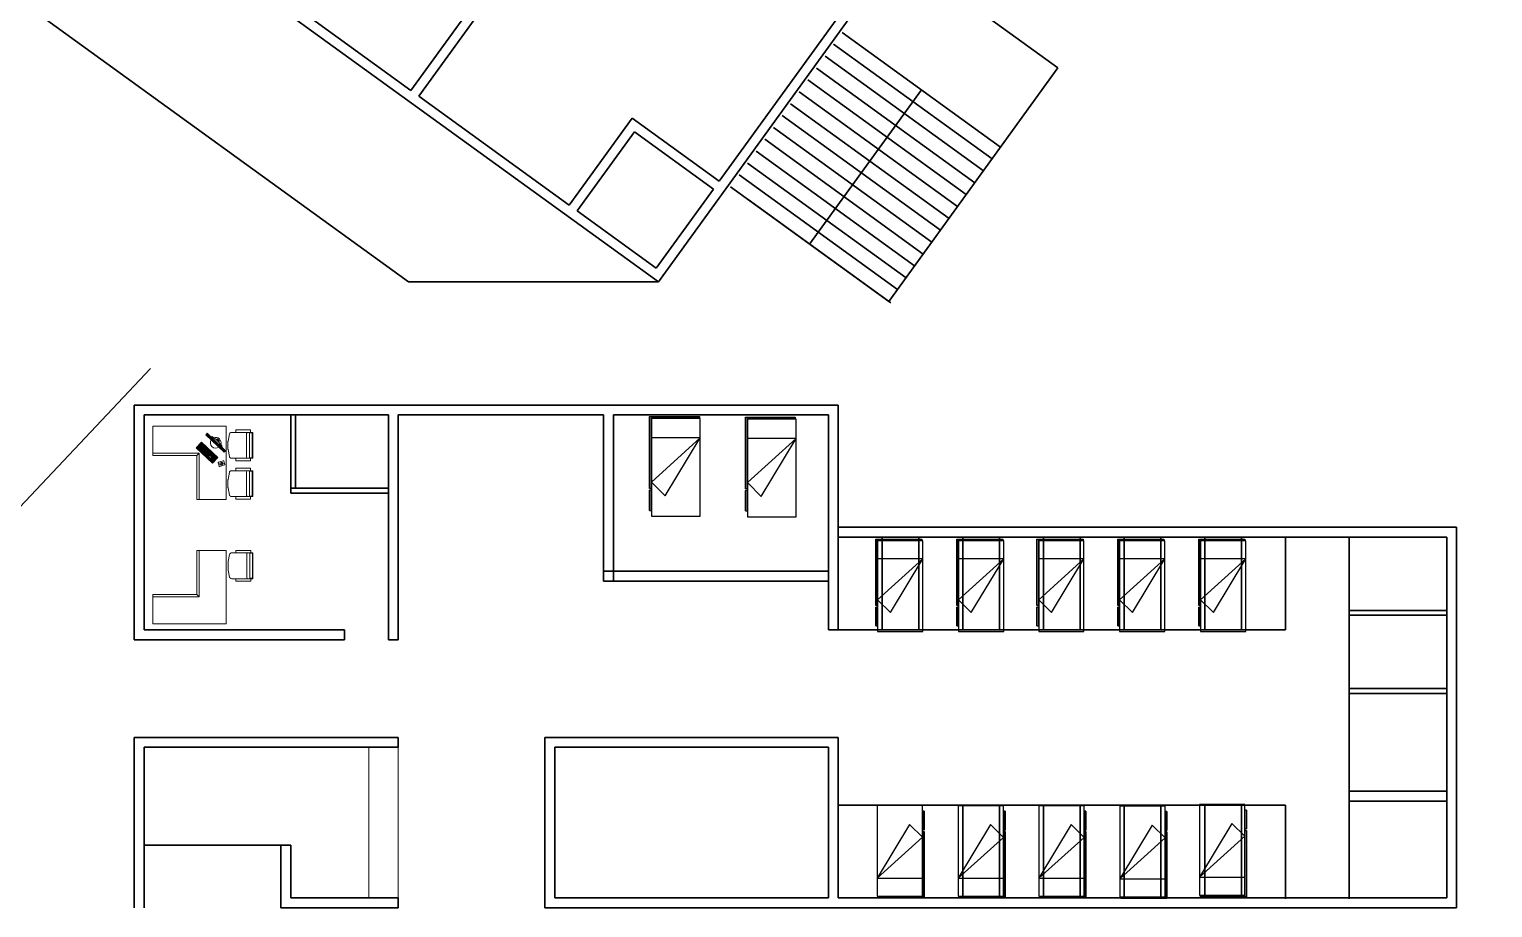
# Model space of a CAD drawing. Header units: metres. Extents: x 141303 to 146299, y 125960 to 127091.
# Drawn here: x 141930.92 to 141960.86, y 126570.49 to 126588.46 of the extents above; entities that cross this region are included whole.
import ezdxf

# ---------------------------------------------------------------- set-up
doc = ezdxf.new("R2010")
doc.units = ezdxf.units.M
doc.header["$MEASUREMENT"] = 0
for name, color, linetype, lineweight in [('C03_MOB-EQUIP HOSP MI-CG$0$006_URGENCIAS & TOCOCIRUGÍA$0$MOBILIARIO ADMINISTRATIVO', 7, 'Continuous', 0), ('C03_MOB-EQUIP HOSP MI-CG$0$MOBILIARIO ADMINISTRATIVO', 7, 'Continuous', 0), ('NVMI-CONTOUR', 43, 'Continuous', 13), ('NVMI_WALL', 7, 'Continuous', 30)]:
    doc.layers.add(name, color=color, linetype=linetype, lineweight=lineweight)
doc.layers.add('Computadoras -TI', color=3, linetype='Continuous')
doc.layers.add('FURNITURE', color=6, linetype='Continuous')
doc.layers.get('0').off()

# ---------------------------------------------------------------- blocks, each defined once
blk = doc.blocks.new('C03_MOB-EQUIP HOSP MI-CG$0$005_HOSP_MEDINTERNA&CIRGENERAL$0$005_HOSP_MEDINTERNA&CIRGENERAL$0$Nivel 02_APOYOS Y SERVICIOS$0$CAMA')
for p, q in [((494738.526, 2131918.663), (494739.526, 2131918.663)), ((494738.526, 2131916.663), (494738.526, 2131918.663)), ((494739.526, 2131918.663), (494739.526, 2131916.663)), ((494738.487, 2131918.543), (494738.512, 2131918.543)), ((494738.512, 2131918.127), (494738.487, 2131918.127)), ((494738.526, 2131917.963), (494738.809, 2131918.246)), ((494738.809, 2131918.246), (494739.526, 2131917.061)), ((494739.526, 2131917.061), (494738.526, 2131917.963)), ((494739.526, 2131917.061), (494738.526, 2131917.061)), ((494739.526, 2131916.663), (494738.526, 2131916.663))]:
    blk.add_line(p, q)
for points in [[(494738.487, 2131918.543), (494738.487, 2131918.127)], [(494738.512, 2131918.127), (494738.512, 2131918.543)]]:
    blk.add_lwpolyline(points)
blk.add_lwpolyline([(494738.487, 2131916.625), (494739.506, 2131916.625), (494739.506, 2131916.647), (494738.512, 2131916.647), (494738.512, 2131918.093), (494738.487, 2131918.093), (494738.487, 2131916.625), (494738.487, 2131916.625)], close=True)
blk = doc.blocks.new('C03_MOB-EQUIP HOSP MI-CG$0$006_URGENCIAS & TOCOCIRUGÍA$0$016_GOBIERNO$0$GOBIERNO_ V05 - 2205 29$0$02.-PLANTA BAJA GENERAL$0$XR-PLANTA BAJA$0$18360311')
at = {"lineweight": 0}
blk.add_lwpolyline([(-0.265, -0.045), (-0.315, -0.045), (-0.315, -0.347), (-0.265, -0.347), (-0.265, -0.432, 0.153193), (-0.256, -0.46, 0.153193), (-0.232, -0.479), (-0.088, -0.507, 0.044367), (-0.08, -0.509, 0.044367), (-0.071, -0.51), (0.071, -0.51, 0.044367), (0.08, -0.509, 0.044367), (0.088, -0.507), (0.232, -0.479), (0.232, -0.479, 0.109125), (0.25, -0.467, 0.197851), (0.265, -0.432), (0.265, -0.347), (0.315, -0.347), (0.315, -0.045), (0.265, -0.045), (0.265, 0), (-0.265, 0), (-0.265, -0.045)], format="xyb", dxfattribs=at)
for points in [[(0.265, 0), (-0.265, 0), (-0.265, -0.005), (0.265, -0.005)], [(-0.265, -0.064), (-0.265, -0.045), (-0.315, -0.045), (-0.315, -0.347), (-0.265, -0.347)], [(0.265, -0.005), (-0.265, -0.005), (-0.265, -0.01), (-0.255, -0.01), (0.255, -0.01), (0.265, -0.01)], [(-0.255, -0.01), (-0.265, -0.01), (-0.265, -0.064), (-0.255, -0.064)], [(0.255, -0.01), (-0.255, -0.01), (-0.255, -0.064), (0.255, -0.064)], [(0.265, -0.01), (0.255, -0.01), (0.255, -0.064), (0.265, -0.064), (0.265, -0.064), (0.265, -0.045)], [(0.315, -0.045), (0.265, -0.045), (0.265, -0.347), (0.315, -0.347)]]:
    blk.add_lwpolyline(points, close=True, dxfattribs=at)
for points in [[(0.265, -0.045), (0.265, -0.01), (-0.265, -0.01), (-0.265, -0.064), (-0.265, -0.347), (-0.265, -0.347), (-0.265, -0.432, 0.313749), (-0.232, -0.479), (-0.088, -0.507, 0.08891), (-0.071, -0.51), (0.071, -0.51, 0.08891), (0.088, -0.507), (0.232, -0.479, 0.313749), (0.265, -0.432), (0.265, -0.347), (0.265, -0.347)], [(0.265, -0.101), (0.265, -0.064), (-0.265, -0.064), (-0.265, -0.101, 0.414214), (-0.24, -0.126), (0.24, -0.126, 0.414213)]]:
    blk.add_lwpolyline(points, format="xyb", close=True, dxfattribs=at)
blk = doc.blocks.new('C03_MOB-EQUIP HOSP MI-CG$0$DESK 1.50 X 1.50')
for points in [[(252.496, -575.355), (253.996, -575.355)], [(252.496, -575.355), (252.496, -575.955)], [(253.996, -575.355), (253.996, -576.855)], [(252.496, -575.905), (253.446, -575.905)], [(252.496, -575.955), (253.396, -575.955)], [(253.396, -575.955), (253.446, -575.905)], [(253.396, -575.955), (253.396, -576.855)], [(253.446, -575.905), (253.446, -576.855)], [(253.396, -576.855), (253.996, -576.855)]]:
    blk.add_lwpolyline(points)
blk = doc.blocks.new('C07_MOB-C.EXT Y FARMACIA$0$01.TLAT_TRIAGE - 06$0$02.COV_LNDV_MONTAJE - 00$0$Mob  -  PC 02')
at = {"lineweight": 0}
for p, q in [((-0.394, 0.402), (-0.443, 0.316)), ((-0.44, 0.303), (-0.379, 0.268)), ((-0.404, 0.333), (-0.402, 0.339)), ((-0.404, 0.327), (-0.404, 0.333)), ((-0.404, 0.322), (-0.404, 0.327)), ((-0.403, 0.318), (-0.404, 0.322)), ((-0.401, 0.314), (-0.403, 0.318)), ((-0.402, 0.339), (-0.4, 0.345)), ((-0.398, 0.311), (-0.401, 0.314)), ((-0.4, 0.345), (-0.397, 0.35)), ((-0.395, 0.309), (-0.398, 0.311)), ((-0.397, 0.35), (-0.394, 0.356)), ((-0.395, 0.313), (-0.396, 0.31)), ((-0.389, 0.325), (-0.395, 0.314)), ((-0.395, 0.314), (-0.394, 0.313)), ((-0.395, 0.313), (-0.395, 0.313)), ((-0.391, 0.308), (-0.395, 0.309)), ((-0.394, 0.356), (-0.39, 0.36)), ((-0.394, 0.313), (-0.387, 0.324)), ((-0.386, 0.308), (-0.391, 0.308)), ((-0.39, 0.36), (-0.385, 0.364)), ((-0.387, 0.324), (-0.389, 0.325)), ((-0.388, 0.324), (-0.383, 0.333)), ((-0.382, 0.31), (-0.386, 0.308)), ((-0.385, 0.364), (-0.381, 0.367)), ((-0.377, 0.312), (-0.382, 0.31)), ((-0.32, 0.372), (-0.381, 0.406)), ((-0.381, 0.367), (-0.376, 0.369)), ((-0.373, 0.315), (-0.377, 0.312)), ((-0.376, 0.369), (-0.371, 0.369)), ((-0.368, 0.319), (-0.373, 0.315)), ((-0.371, 0.369), (-0.367, 0.369)), ((-0.364, 0.324), (-0.368, 0.319)), ((-0.367, 0.369), (-0.364, 0.368)), ((-0.365, 0.272), (-0.316, 0.358)), ((-0.364, 0.368), (-0.36, 0.365)), ((-0.361, 0.33), (-0.364, 0.324)), ((-0.359, 0.335), (-0.361, 0.33)), ((-0.36, 0.365), (-0.358, 0.362)), ((-0.357, 0.341), (-0.359, 0.335)), ((-0.358, 0.362), (-0.356, 0.357)), ((-0.356, 0.347), (-0.357, 0.341)), ((-0.356, 0.357), (-0.356, 0.353)), ((-0.356, 0.353), (-0.356, 0.347)), ((0.22, 0.459), (-0.24, 0.459)), ((-0.24, 0.459), (-0.24, 0.299)), ((-0.159, 0.444), (-0.237, 0.444)), ((-0.237, 0.444), (-0.237, 0.349)), ((-0.237, 0.349), (-0.159, 0.349)), ((-0.159, 0.334), (-0.237, 0.334)), ((-0.237, 0.334), (-0.237, 0.314)), ((-0.237, 0.314), (-0.159, 0.314)), ((-0.219, 0.44), (-0.234, 0.44)), ((-0.234, 0.44), (-0.234, 0.406)), ((-0.234, 0.406), (-0.234, 0.44)), ((-0.234, 0.406), (-0.219, 0.406)), ((-0.219, 0.403), (-0.234, 0.403)), ((-0.234, 0.403), (-0.234, 0.37)), ((-0.234, 0.37), (-0.234, 0.403)), ((-0.234, 0.37), (-0.219, 0.37)), ((-0.219, 0.367), (-0.234, 0.367)), ((-0.234, 0.367), (-0.234, 0.352)), ((-0.234, 0.352), (-0.234, 0.367)), ((-0.234, 0.352), (-0.219, 0.352)), ((-0.219, 0.406), (-0.219, 0.44)), ((-0.219, 0.37), (-0.219, 0.403)), ((-0.219, 0.352), (-0.219, 0.367)), ((-0.2, 0.44), (-0.215, 0.44)), ((-0.215, 0.44), (-0.215, 0.425)), ((-0.215, 0.425), (-0.215, 0.44)), ((-0.215, 0.425), (-0.2, 0.425)), ((-0.2, 0.421), (-0.215, 0.421)), ((-0.215, 0.421), (-0.215, 0.406)), ((-0.215, 0.406), (-0.215, 0.421)), ((-0.215, 0.406), (-0.2, 0.406)), ((-0.2, 0.403), (-0.215, 0.403)), ((-0.215, 0.403), (-0.215, 0.388)), ((-0.215, 0.388), (-0.215, 0.403)), ((-0.215, 0.388), (-0.2, 0.388)), ((-0.2, 0.385), (-0.215, 0.385)), ((-0.215, 0.385), (-0.215, 0.37)), ((-0.215, 0.37), (-0.215, 0.385)), ((-0.215, 0.37), (-0.2, 0.37)), ((-0.2, 0.367), (-0.215, 0.367)), ((-0.215, 0.367), (-0.215, 0.352)), ((-0.215, 0.352), (-0.215, 0.367)), ((-0.215, 0.352), (-0.2, 0.352)), ((-0.2, 0.425), (-0.2, 0.44)), ((-0.2, 0.406), (-0.2, 0.421)), ((-0.2, 0.388), (-0.2, 0.403)), ((-0.2, 0.37), (-0.2, 0.385)), ((-0.2, 0.352), (-0.2, 0.367)), ((-0.162, 0.44), (-0.196, 0.44)), ((-0.196, 0.44), (-0.196, 0.425)), ((-0.196, 0.425), (-0.196, 0.44)), ((-0.196, 0.425), (-0.162, 0.425)), ((-0.181, 0.421), (-0.196, 0.421)), ((-0.196, 0.421), (-0.196, 0.406)), ((-0.196, 0.406), (-0.196, 0.421)), ((-0.196, 0.406), (-0.181, 0.406)), ((-0.181, 0.403), (-0.196, 0.403)), ((-0.196, 0.403), (-0.196, 0.388)), ((-0.196, 0.388), (-0.196, 0.403)), ((-0.196, 0.388), (-0.181, 0.388)), ((-0.181, 0.385), (-0.196, 0.385)), ((-0.196, 0.385), (-0.196, 0.37)), ((-0.196, 0.37), (-0.196, 0.385)), ((-0.196, 0.37), (-0.181, 0.37)), ((-0.181, 0.367), (-0.196, 0.367)), ((-0.196, 0.367), (-0.196, 0.352)), ((-0.196, 0.352), (-0.196, 0.367)), ((-0.196, 0.352), (-0.181, 0.352)), ((-0.181, 0.406), (-0.181, 0.421)), ((-0.181, 0.388), (-0.181, 0.403)), ((-0.181, 0.37), (-0.181, 0.385)), ((-0.181, 0.352), (-0.181, 0.367)), ((-0.162, 0.421), (-0.177, 0.421)), ((-0.177, 0.421), (-0.177, 0.406)), ((-0.177, 0.406), (-0.177, 0.421)), ((-0.177, 0.406), (-0.162, 0.406)), ((-0.162, 0.403), (-0.177, 0.403)), ((-0.177, 0.403), (-0.177, 0.388)), ((-0.177, 0.388), (-0.177, 0.403)), ((-0.177, 0.388), (-0.162, 0.388)), ((-0.162, 0.385), (-0.177, 0.385)), ((-0.177, 0.385), (-0.177, 0.37)), ((-0.177, 0.37), (-0.177, 0.385)), ((-0.177, 0.37), (-0.162, 0.37)), ((-0.162, 0.367), (-0.177, 0.367)), ((-0.177, 0.367), (-0.177, 0.352)), ((-0.177, 0.352), (-0.177, 0.367)), ((-0.177, 0.352), (-0.162, 0.352)), ((-0.162, 0.425), (-0.162, 0.44)), ((-0.162, 0.406), (-0.162, 0.421)), ((-0.162, 0.388), (-0.162, 0.403)), ((-0.162, 0.37), (-0.162, 0.385)), ((-0.162, 0.352), (-0.162, 0.367)), ((-0.159, 0.349), (-0.159, 0.444)), ((-0.159, 0.314), (-0.159, 0.334)), ((-0.15, 0.349), (-0.15, 0.444)), ((-0.15, 0.444), (-0.09, 0.444)), ((-0.09, 0.349), (-0.15, 0.349)), ((-0.15, 0.314), (-0.15, 0.334)), ((-0.15, 0.334), (-0.09, 0.334)), ((-0.09, 0.314), (-0.15, 0.314)), ((-0.132, 0.442), (-0.147, 0.442)), ((-0.147, 0.442), (-0.147, 0.427)), ((-0.147, 0.427), (-0.147, 0.442)), ((-0.147, 0.427), (-0.132, 0.427)), ((-0.132, 0.385), (-0.147, 0.385)), ((-0.147, 0.385), (-0.147, 0.37)), ((-0.147, 0.37), (-0.147, 0.385)), ((-0.147, 0.37), (-0.132, 0.37)), ((-0.132, 0.367), (-0.147, 0.367)), ((-0.147, 0.367), (-0.147, 0.352)), ((-0.147, 0.352), (-0.147, 0.367)), ((-0.147, 0.352), (-0.132, 0.352)), ((-0.132, 0.332), (-0.147, 0.332)), ((-0.147, 0.332), (-0.147, 0.317)), ((-0.147, 0.317), (-0.147, 0.332)), ((-0.147, 0.317), (-0.132, 0.317)), ((-0.132, 0.427), (-0.132, 0.442)), ((-0.132, 0.37), (-0.132, 0.385)), ((-0.132, 0.352), (-0.132, 0.367)), ((-0.132, 0.317), (-0.132, 0.332)), ((-0.113, 0.442), (-0.128, 0.442)), ((-0.128, 0.442), (-0.128, 0.427)), ((-0.128, 0.427), (-0.128, 0.442)), ((-0.128, 0.427), (-0.113, 0.427)), ((-0.113, 0.424), (-0.128, 0.424)), ((-0.128, 0.424), (-0.128, 0.409)), ((-0.128, 0.409), (-0.128, 0.424)), ((-0.128, 0.409), (-0.113, 0.409)), ((-0.113, 0.385), (-0.128, 0.385)), ((-0.128, 0.385), (-0.128, 0.37)), ((-0.128, 0.37), (-0.128, 0.385)), ((-0.128, 0.37), (-0.113, 0.37)), ((-0.113, 0.367), (-0.128, 0.367)), ((-0.128, 0.367), (-0.128, 0.352)), ((-0.128, 0.352), (-0.128, 0.367)), ((-0.128, 0.352), (-0.113, 0.352)), ((-0.113, 0.332), (-0.128, 0.332)), ((-0.128, 0.332), (-0.128, 0.317)), ((-0.128, 0.317), (-0.128, 0.332)), ((-0.128, 0.317), (-0.113, 0.317)), ((-0.113, 0.427), (-0.113, 0.442)), ((-0.113, 0.409), (-0.113, 0.424)), ((-0.113, 0.37), (-0.113, 0.385)), ((-0.113, 0.352), (-0.113, 0.367)), ((-0.113, 0.317), (-0.113, 0.332)), ((-0.094, 0.442), (-0.109, 0.442)), ((-0.109, 0.442), (-0.109, 0.427)), ((-0.109, 0.427), (-0.109, 0.442)), ((-0.109, 0.427), (-0.094, 0.427)), ((-0.094, 0.385), (-0.109, 0.385)), ((-0.109, 0.385), (-0.109, 0.37)), ((-0.109, 0.37), (-0.109, 0.385)), ((-0.109, 0.37), (-0.094, 0.37)), ((-0.094, 0.367), (-0.109, 0.367)), ((-0.109, 0.367), (-0.109, 0.352)), ((-0.109, 0.352), (-0.109, 0.367)), ((-0.109, 0.352), (-0.094, 0.352)), ((-0.094, 0.332), (-0.109, 0.332)), ((-0.109, 0.332), (-0.109, 0.317)), ((-0.109, 0.317), (-0.109, 0.332)), ((-0.109, 0.317), (-0.094, 0.317)), ((-0.094, 0.427), (-0.094, 0.442)), ((-0.094, 0.37), (-0.094, 0.385)), ((-0.094, 0.352), (-0.094, 0.367)), ((-0.094, 0.317), (-0.094, 0.332)), ((-0.09, 0.444), (-0.09, 0.349)), ((-0.09, 0.334), (-0.09, 0.314)), ((-0.082, 0.349), (-0.082, 0.444)), ((0.205, 0.444), (-0.082, 0.444)), ((-0.082, 0.349), (0.205, 0.349)), ((-0.057, 0.442), (-0.08, 0.442)), ((-0.08, 0.442), (-0.08, 0.427)), ((-0.08, 0.427), (-0.08, 0.442)), ((-0.08, 0.427), (-0.057, 0.427)), ((-0.034, 0.423), (-0.08, 0.423)), ((-0.08, 0.423), (-0.08, 0.408)), ((-0.08, 0.408), (-0.08, 0.423)), ((-0.08, 0.408), (-0.034, 0.408)), ((-0.065, 0.404), (-0.08, 0.404)), ((-0.08, 0.404), (-0.08, 0.37)), ((-0.08, 0.37), (-0.08, 0.404)), ((-0.08, 0.37), (-0.057, 0.37)), ((-0.046, 0.366), (-0.08, 0.366)), ((-0.08, 0.366), (-0.08, 0.351)), ((-0.08, 0.351), (-0.08, 0.366)), ((-0.08, 0.351), (-0.046, 0.351)), ((-0.001, 0.334), (-0.078, 0.334)), ((-0.078, 0.334), (-0.078, 0.314)), ((-0.078, 0.314), (-0.078, 0.334)), ((-0.078, 0.314), (-0.001, 0.314)), ((-0.061, 0.332), (-0.076, 0.332)), ((-0.076, 0.332), (-0.076, 0.317)), ((-0.076, 0.317), (-0.076, 0.332)), ((-0.076, 0.317), (-0.061, 0.317)), ((-0.065, 0.385), (-0.065, 0.404)), ((-0.057, 0.385), (-0.065, 0.385)), ((-0.046, 0.404), (-0.061, 0.404)), ((-0.061, 0.404), (-0.061, 0.389)), ((-0.061, 0.389), (-0.061, 0.404)), ((-0.061, 0.389), (-0.046, 0.389)), ((-0.061, 0.317), (-0.061, 0.332)), ((-0.057, 0.427), (-0.057, 0.442)), ((-0.057, 0.37), (-0.057, 0.385)), ((-0.041, 0.332), (-0.056, 0.332)), ((-0.056, 0.332), (-0.056, 0.317)), ((-0.056, 0.317), (-0.056, 0.332)), ((-0.056, 0.317), (-0.041, 0.317)), ((-0.031, 0.442), (-0.053, 0.442)), ((-0.053, 0.442), (-0.053, 0.427)), ((-0.053, 0.427), (-0.053, 0.442)), ((-0.053, 0.427), (-0.031, 0.427)), ((-0.038, 0.385), (-0.053, 0.385)), ((-0.053, 0.385), (-0.053, 0.37)), ((-0.053, 0.37), (-0.053, 0.385)), ((-0.053, 0.37), (-0.038, 0.37)), ((-0.046, 0.389), (-0.046, 0.404)), ((-0.046, 0.351), (-0.046, 0.366)), ((-0.026, 0.404), (-0.041, 0.404)), ((-0.041, 0.404), (-0.041, 0.389)), ((-0.041, 0.389), (-0.041, 0.404)), ((-0.041, 0.389), (-0.026, 0.389)), ((-0.026, 0.366), (-0.041, 0.366)), ((-0.041, 0.366), (-0.041, 0.351)), ((-0.041, 0.351), (-0.041, 0.366)), ((-0.041, 0.351), (-0.026, 0.351)), ((-0.041, 0.317), (-0.041, 0.332)), ((-0.038, 0.37), (-0.038, 0.385)), ((-0.022, 0.332), (-0.037, 0.332)), ((-0.037, 0.332), (-0.037, 0.317)), ((-0.037, 0.317), (-0.037, 0.332)), ((-0.037, 0.317), (-0.022, 0.317)), ((-0.034, 0.408), (-0.034, 0.423)), ((-0.019, 0.385), (-0.034, 0.385)), ((-0.034, 0.385), (-0.034, 0.37)), ((-0.034, 0.37), (-0.034, 0.385)), ((-0.034, 0.37), (-0.019, 0.37)), ((-0.031, 0.427), (-0.031, 0.442)), ((-0.015, 0.423), (-0.03, 0.423)), ((-0.03, 0.423), (-0.03, 0.408)), ((-0.03, 0.408), (-0.03, 0.423)), ((-0.03, 0.408), (-0.015, 0.408)), ((-0.004, 0.442), (-0.026, 0.442)), ((-0.026, 0.442), (-0.026, 0.427)), ((-0.026, 0.427), (-0.026, 0.442)), ((-0.026, 0.427), (-0.004, 0.427)), ((-0.026, 0.389), (-0.026, 0.404)), ((-0.026, 0.351), (-0.026, 0.366)), ((-0.007, 0.404), (-0.022, 0.404)), ((-0.022, 0.404), (-0.022, 0.389)), ((-0.022, 0.389), (-0.022, 0.404)), ((-0.022, 0.389), (-0.007, 0.389)), ((-0.007, 0.366), (-0.022, 0.366)), ((-0.022, 0.366), (-0.022, 0.351)), ((-0.022, 0.351), (-0.022, 0.366)), ((-0.022, 0.351), (-0.007, 0.351)), ((-0.022, 0.317), (-0.022, 0.332)), ((-0.019, 0.37), (-0.019, 0.385)), ((-0.003, 0.332), (-0.018, 0.332)), ((-0.018, 0.332), (-0.018, 0.317)), ((-0.018, 0.317), (-0.018, 0.332)), ((-0.018, 0.317), (-0.003, 0.317)), ((-0.015, 0.408), (-0.015, 0.423)), ((0, 0.385), (-0.015, 0.385)), ((-0.015, 0.385), (-0.015, 0.37)), ((-0.015, 0.37), (-0.015, 0.385)), ((-0.015, 0.37), (0, 0.37)), ((0.004, 0.423), (-0.011, 0.423)), ((-0.011, 0.423), (-0.011, 0.408)), ((-0.011, 0.408), (-0.011, 0.423)), ((-0.011, 0.408), (0.004, 0.408)), ((-0.007, 0.389), (-0.007, 0.404)), ((-0.007, 0.351), (-0.007, 0.366)), ((-0.004, 0.427), (-0.004, 0.442)), ((0.012, 0.404), (-0.003, 0.404)), ((-0.003, 0.404), (-0.003, 0.389)), ((-0.003, 0.389), (-0.003, 0.404)), ((-0.003, 0.389), (0.012, 0.389)), ((0.012, 0.366), (-0.003, 0.366)), ((-0.003, 0.366), (-0.003, 0.351)), ((-0.003, 0.351), (-0.003, 0.366)), ((-0.003, 0.351), (0.012, 0.351)), ((-0.003, 0.317), (-0.003, 0.332)), ((-0.001, 0.314), (-0.001, 0.334)), ((0.023, 0.442), (0, 0.442)), ((0, 0.442), (0, 0.427)), ((0, 0.427), (0, 0.442)), ((0, 0.427), (0.023, 0.427)), ((0, 0.37), (0, 0.385)), ((0.004, 0.408), (0.004, 0.423)), ((0.019, 0.385), (0.004, 0.385)), ((0.004, 0.385), (0.004, 0.37)), ((0.004, 0.37), (0.004, 0.385)), ((0.004, 0.37), (0.019, 0.37)), ((0.083, 0.334), (0.006, 0.334)), ((0.006, 0.334), (0.006, 0.314)), ((0.006, 0.314), (0.006, 0.334)), ((0.006, 0.314), (0.083, 0.314)), ((0.024, 0.423), (0.009, 0.423)), ((0.009, 0.423), (0.009, 0.408)), ((0.009, 0.408), (0.009, 0.423)), ((0.009, 0.408), (0.024, 0.408)), ((0.024, 0.332), (0.009, 0.332)), ((0.009, 0.332), (0.009, 0.317)), ((0.009, 0.317), (0.009, 0.332)), ((0.009, 0.317), (0.024, 0.317)), ((0.012, 0.389), (0.012, 0.404)), ((0.012, 0.351), (0.012, 0.366)), ((0.031, 0.404), (0.016, 0.404)), ((0.016, 0.404), (0.016, 0.389)), ((0.016, 0.389), (0.016, 0.404)), ((0.016, 0.389), (0.031, 0.389)), ((0.031, 0.366), (0.016, 0.366)), ((0.016, 0.366), (0.016, 0.351)), ((0.016, 0.351), (0.016, 0.366)), ((0.016, 0.351), (0.031, 0.351)), ((0.019, 0.37), (0.019, 0.385)), ((0.023, 0.427), (0.023, 0.442)), ((0.024, 0.408), (0.024, 0.423)), ((0.039, 0.385), (0.024, 0.385)), ((0.024, 0.385), (0.024, 0.37)), ((0.024, 0.37), (0.024, 0.385)), ((0.024, 0.37), (0.039, 0.37)), ((0.024, 0.317), (0.024, 0.332)), ((0.123, 0.442), (0.027, 0.442)), ((0.027, 0.442), (0.027, 0.427)), ((0.027, 0.427), (0.027, 0.442)), ((0.027, 0.427), (0.123, 0.427)), ((0.043, 0.423), (0.028, 0.423)), ((0.028, 0.423), (0.028, 0.408)), ((0.028, 0.408), (0.028, 0.423)), ((0.028, 0.408), (0.043, 0.408)), ((0.043, 0.332), (0.028, 0.332)), ((0.028, 0.332), (0.028, 0.317)), ((0.028, 0.317), (0.028, 0.332)), ((0.028, 0.317), (0.043, 0.317)), ((0.031, 0.389), (0.031, 0.404)), ((0.031, 0.351), (0.031, 0.366)), ((0.05, 0.404), (0.035, 0.404)), ((0.035, 0.404), (0.035, 0.389)), ((0.035, 0.389), (0.035, 0.404)), ((0.035, 0.389), (0.05, 0.389)), ((0.05, 0.366), (0.035, 0.366)), ((0.035, 0.366), (0.035, 0.351)), ((0.035, 0.351), (0.035, 0.366)), ((0.035, 0.351), (0.05, 0.351)), ((0.039, 0.37), (0.039, 0.385)), ((0.043, 0.408), (0.043, 0.423)), ((0.058, 0.385), (0.043, 0.385)), ((0.043, 0.385), (0.043, 0.37)), ((0.043, 0.37), (0.043, 0.385)), ((0.043, 0.37), (0.058, 0.37)), ((0.043, 0.317), (0.043, 0.332)), ((0.062, 0.423), (0.047, 0.423)), ((0.047, 0.423), (0.047, 0.408)), ((0.047, 0.408), (0.047, 0.423)), ((0.047, 0.408), (0.062, 0.408)), ((0.062, 0.332), (0.047, 0.332)), ((0.047, 0.332), (0.047, 0.317)), ((0.047, 0.317), (0.047, 0.332)), ((0.047, 0.317), (0.062, 0.317)), ((0.05, 0.389), (0.05, 0.404)), ((0.05, 0.351), (0.05, 0.366)), ((0.069, 0.404), (0.054, 0.404)), ((0.054, 0.404), (0.054, 0.389)), ((0.054, 0.389), (0.054, 0.404)), ((0.054, 0.389), (0.069, 0.389)), ((0.069, 0.366), (0.054, 0.366)), ((0.054, 0.366), (0.054, 0.351)), ((0.054, 0.351), (0.054, 0.366)), ((0.054, 0.351), (0.069, 0.351)), ((0.058, 0.37), (0.058, 0.385)), ((0.062, 0.408), (0.062, 0.423)), ((0.077, 0.385), (0.062, 0.385)), ((0.062, 0.385), (0.062, 0.37)), ((0.062, 0.37), (0.062, 0.385)), ((0.062, 0.37), (0.077, 0.37)), ((0.062, 0.317), (0.062, 0.332)), ((0.081, 0.423), (0.066, 0.423)), ((0.066, 0.423), (0.066, 0.408)), ((0.066, 0.408), (0.066, 0.423)), ((0.066, 0.408), (0.081, 0.408)), ((0.081, 0.332), (0.066, 0.332)), ((0.066, 0.332), (0.066, 0.317)), ((0.066, 0.317), (0.066, 0.332)), ((0.066, 0.317), (0.081, 0.317)), ((0.069, 0.389), (0.069, 0.404)), ((0.069, 0.351), (0.069, 0.366)), ((0.088, 0.404), (0.073, 0.404)), ((0.073, 0.404), (0.073, 0.389)), ((0.073, 0.389), (0.073, 0.404)), ((0.073, 0.389), (0.088, 0.389)), ((0.088, 0.366), (0.073, 0.366)), ((0.073, 0.366), (0.073, 0.351)), ((0.073, 0.351), (0.073, 0.366)), ((0.073, 0.351), (0.088, 0.351)), ((0.077, 0.37), (0.077, 0.385)), ((0.081, 0.408), (0.081, 0.423)), ((0.096, 0.385), (0.081, 0.385)), ((0.081, 0.385), (0.081, 0.37)), ((0.081, 0.37), (0.081, 0.385)), ((0.081, 0.37), (0.096, 0.37)), ((0.081, 0.317), (0.081, 0.332)), ((0.083, 0.314), (0.083, 0.334)), ((0.1, 0.423), (0.085, 0.423)), ((0.085, 0.423), (0.085, 0.408)), ((0.085, 0.408), (0.085, 0.423)), ((0.085, 0.408), (0.1, 0.408)), ((0.088, 0.389), (0.088, 0.404)), ((0.088, 0.351), (0.088, 0.366)), ((0.167, 0.334), (0.09, 0.334)), ((0.09, 0.334), (0.09, 0.314)), ((0.09, 0.314), (0.09, 0.334)), ((0.09, 0.314), (0.167, 0.314)), ((0.108, 0.404), (0.093, 0.404)), ((0.093, 0.404), (0.093, 0.389)), ((0.093, 0.389), (0.093, 0.404)), ((0.093, 0.389), (0.108, 0.389)), ((0.108, 0.366), (0.093, 0.366)), ((0.093, 0.366), (0.093, 0.351)), ((0.093, 0.351), (0.093, 0.366)), ((0.093, 0.351), (0.108, 0.351)), ((0.108, 0.332), (0.093, 0.332)), ((0.093, 0.332), (0.093, 0.317)), ((0.093, 0.317), (0.093, 0.332)), ((0.093, 0.317), (0.108, 0.317)), ((0.096, 0.37), (0.096, 0.385)), ((0.1, 0.408), (0.1, 0.423)), ((0.115, 0.385), (0.1, 0.385)), ((0.1, 0.385), (0.1, 0.37)), ((0.1, 0.37), (0.1, 0.385)), ((0.1, 0.37), (0.115, 0.37)), ((0.119, 0.423), (0.104, 0.423)), ((0.104, 0.423), (0.104, 0.408)), ((0.104, 0.408), (0.104, 0.423)), ((0.104, 0.408), (0.119, 0.408)), ((0.108, 0.389), (0.108, 0.404)), ((0.108, 0.351), (0.108, 0.366)), ((0.108, 0.317), (0.108, 0.332)), ((0.127, 0.404), (0.112, 0.404)), ((0.112, 0.404), (0.112, 0.389)), ((0.112, 0.389), (0.112, 0.404)), ((0.112, 0.389), (0.127, 0.389)), ((0.127, 0.366), (0.112, 0.366)), ((0.112, 0.366), (0.112, 0.351)), ((0.112, 0.351), (0.112, 0.366)), ((0.112, 0.351), (0.127, 0.351)), ((0.127, 0.332), (0.112, 0.332)), ((0.112, 0.332), (0.112, 0.317)), ((0.112, 0.317), (0.112, 0.332)), ((0.112, 0.317), (0.127, 0.317)), ((0.115, 0.37), (0.115, 0.385)), ((0.119, 0.408), (0.119, 0.423)), ((0.134, 0.385), (0.119, 0.385)), ((0.119, 0.385), (0.119, 0.37)), ((0.119, 0.37), (0.119, 0.385)), ((0.119, 0.37), (0.134, 0.37)), ((0.123, 0.427), (0.123, 0.442)), ((0.138, 0.423), (0.123, 0.423)), ((0.123, 0.423), (0.123, 0.408)), ((0.123, 0.408), (0.123, 0.423)), ((0.123, 0.408), (0.138, 0.408)), ((0.15, 0.442), (0.127, 0.442)), ((0.127, 0.442), (0.127, 0.427)), ((0.127, 0.427), (0.127, 0.442)), ((0.127, 0.427), (0.15, 0.427)), ((0.127, 0.389), (0.127, 0.404)), ((0.127, 0.351), (0.127, 0.366)), ((0.127, 0.317), (0.127, 0.332)), ((0.146, 0.404), (0.131, 0.404)), ((0.131, 0.404), (0.131, 0.389)), ((0.131, 0.389), (0.131, 0.404)), ((0.131, 0.389), (0.146, 0.389)), ((0.146, 0.366), (0.131, 0.366)), ((0.131, 0.366), (0.131, 0.351)), ((0.131, 0.351), (0.131, 0.366)), ((0.131, 0.351), (0.146, 0.351)), ((0.146, 0.332), (0.131, 0.332)), ((0.131, 0.332), (0.131, 0.317)), ((0.131, 0.317), (0.131, 0.332)), ((0.131, 0.317), (0.146, 0.317)), ((0.134, 0.37), (0.134, 0.385)), ((0.138, 0.408), (0.138, 0.423)), ((0.153, 0.385), (0.138, 0.385)), ((0.138, 0.385), (0.138, 0.37)), ((0.138, 0.37), (0.138, 0.385)), ((0.138, 0.37), (0.153, 0.37)), ((0.157, 0.423), (0.142, 0.423)), ((0.142, 0.423), (0.142, 0.408)), ((0.142, 0.408), (0.142, 0.423)), ((0.142, 0.408), (0.157, 0.408)), ((0.146, 0.389), (0.146, 0.404)), ((0.146, 0.351), (0.146, 0.366)), ((0.146, 0.317), (0.146, 0.332)), ((0.15, 0.427), (0.15, 0.442)), ((0.165, 0.404), (0.15, 0.404)), ((0.15, 0.404), (0.15, 0.389)), ((0.15, 0.389), (0.15, 0.404)), ((0.15, 0.389), (0.165, 0.389)), ((0.165, 0.366), (0.15, 0.366)), ((0.15, 0.366), (0.15, 0.351)), ((0.15, 0.351), (0.15, 0.366)), ((0.15, 0.351), (0.165, 0.351)), ((0.165, 0.332), (0.15, 0.332)), ((0.15, 0.332), (0.15, 0.317)), ((0.15, 0.317), (0.15, 0.332)), ((0.15, 0.317), (0.165, 0.317)), ((0.153, 0.37), (0.153, 0.385)), ((0.177, 0.442), (0.154, 0.442)), ((0.154, 0.442), (0.154, 0.427)), ((0.154, 0.427), (0.154, 0.442)), ((0.154, 0.427), (0.177, 0.427)), ((0.157, 0.408), (0.157, 0.423)), ((0.172, 0.385), (0.157, 0.385)), ((0.157, 0.385), (0.157, 0.37)), ((0.157, 0.37), (0.157, 0.385)), ((0.157, 0.37), (0.172, 0.37)), ((0.177, 0.423), (0.162, 0.423)), ((0.162, 0.423), (0.162, 0.408)), ((0.162, 0.408), (0.162, 0.423)), ((0.162, 0.408), (0.177, 0.408)), ((0.165, 0.389), (0.165, 0.404)), ((0.165, 0.351), (0.165, 0.366)), ((0.165, 0.317), (0.165, 0.332)), ((0.167, 0.314), (0.167, 0.334)), ((0.184, 0.404), (0.169, 0.404)), ((0.169, 0.404), (0.169, 0.389)), ((0.169, 0.389), (0.169, 0.404)), ((0.169, 0.389), (0.184, 0.389)), ((0.184, 0.366), (0.169, 0.366)), ((0.169, 0.366), (0.169, 0.351)), ((0.169, 0.351), (0.169, 0.366)), ((0.169, 0.351), (0.184, 0.351)), ((0.172, 0.37), (0.172, 0.385)), ((0.177, 0.427), (0.177, 0.442)), ((0.177, 0.408), (0.177, 0.423)), ((0.203, 0.385), (0.177, 0.385)), ((0.177, 0.385), (0.177, 0.37)), ((0.177, 0.37), (0.177, 0.385)), ((0.177, 0.37), (0.203, 0.37)), ((0.203, 0.442), (0.181, 0.442)), ((0.181, 0.442), (0.181, 0.427)), ((0.181, 0.427), (0.181, 0.442)), ((0.181, 0.427), (0.203, 0.427)), ((0.203, 0.423), (0.181, 0.423)), ((0.181, 0.423), (0.181, 0.408)), ((0.181, 0.408), (0.181, 0.423)), ((0.181, 0.408), (0.203, 0.408)), ((0.184, 0.389), (0.184, 0.404)), ((0.184, 0.351), (0.184, 0.366)), ((0.205, 0.334), (0.186, 0.334)), ((0.186, 0.334), (0.186, 0.314)), ((0.186, 0.314), (0.186, 0.334)), ((0.186, 0.314), (0.205, 0.314)), ((0.203, 0.404), (0.188, 0.404)), ((0.188, 0.404), (0.188, 0.389)), ((0.188, 0.389), (0.188, 0.404)), ((0.188, 0.389), (0.203, 0.389)), ((0.203, 0.366), (0.188, 0.366)), ((0.188, 0.366), (0.188, 0.351)), ((0.188, 0.351), (0.188, 0.366)), ((0.188, 0.351), (0.203, 0.351)), ((0.203, 0.332), (0.188, 0.332)), ((0.188, 0.332), (0.188, 0.317)), ((0.188, 0.317), (0.188, 0.332)), ((0.188, 0.317), (0.203, 0.317)), ((0.203, 0.427), (0.203, 0.442)), ((0.203, 0.408), (0.203, 0.423)), ((0.203, 0.389), (0.203, 0.404)), ((0.203, 0.37), (0.203, 0.385)), ((0.203, 0.351), (0.203, 0.366)), ((0.203, 0.317), (0.203, 0.332)), ((0.205, 0.349), (0.205, 0.444)), ((0.205, 0.314), (0.205, 0.334)), ((0.205, 0.314), (0.205, 0.334)), ((0.22, 0.299), (0.22, 0.459)), ((-0.24, 0.299), (0.22, 0.299)), ((-0.03, 0.055), (-0.03, 0.026)), ((-0.03, 0.043), (0.03, 0.043)), ((-0.03, 0.038), (0.03, 0.038)), ((-0.03, 0.034), (0.03, 0.034)), ((-0.03, 0.029), (0.03, 0.029)), ((-0.03, 0.026), (0.03, 0.026)), ((0.03, 0.055), (0.03, 0.026))]:
    blk.add_line(p, q, dxfattribs=at)
for points in [[(0.26, 0.13), (-0.26, 0.13), (-0.26, 0.11), (0.26, 0.11)], [(0.26, 0.11), (-0.26, 0.11), (-0.26, 0.09), (0.26, 0.09)]]:
    blk.add_lwpolyline(points, close=True, dxfattribs=at)
for points in [[(-0.143, 0.072), (-0.143, 0.09)], [(-0.143, 0.09), (0.143, 0.09)], [(0.143, 0.09), (0.143, 0.072)]]:
    blk.add_lwpolyline(points, dxfattribs=at)
for centre, radius, start, end in [((-0.435, 0.311), 0.01, 150.3633, 240.3633), ((-0.364, 0.368), 0.0392, 208.332, 272.3946), ((-0.388, 0.317), 0.00805, 97.1124, 203.6142), ((-0.386, 0.397), 0.01, 60.3633, 150.3633), ((-0.395, 0.321), 0.00805, 277.1124, 23.6142), ((-0.325, 0.363), 0.01, 330.3633, 60.3633), ((-0.374, 0.277), 0.01, 240.3633, 330.3633), ((0, 0.651), 0.596, 256.1191, 283.881), ((0, 0.11), 0.11, 10.4916, 169.5084), ((0, 0.11), 0.11, 205.0741, 334.9259)]:
    blk.add_arc(centre, radius, start, end, dxfattribs=at)

msp = doc.modelspace()

# ---------------------------------------------------------------- linework, layer by layer
at = {"layer": 'FURNITURE', "lineweight": 0}
for p, q in [((141937.86889, 126570.69238), (141937.86889, 126573.77313)), ((141938.46889, 126570.69238), (141938.46889, 126573.77313))]:
    msp.add_line(p, q, dxfattribs=at)
at = {"layer": 'NVMI-CONTOUR'}
msp.add_line((141933.403, 126581.51939), (141926.20097, 126573.897), dxfattribs=at)
at = {"layer": 'NVMI_WALL'}
for p, q in [((141943.79125, 126583.29311), (141960.85925, 126606.86545)), ((141943.79125, 126583.29311), (141932.87349, 126591.19832)), ((141945.03679, 126585.35433), (141948.43834, 126590.05215)), ((141945.03679, 126585.35433), (141948.43834, 126590.05215)), ((141945.03679, 126585.35433), (141948.43834, 126590.05215)), ((141951.96442, 126587.6704), (141948.72454, 126590.01629)), ((141938.72475, 126587.20854), (141940.48417, 126589.63844)), ((141938.88674, 126587.09124), (141940.76346, 126589.68314)), ((141938.67593, 126583.29311), (141930.95208, 126588.88571)), ((141938.72475, 126587.20854), (141936.29484, 126588.96795)), ((141950.61553, 126585.80747), (141947.37565, 126588.15336)), ((141950.79147, 126586.05046), (141947.5516, 126588.39635)), ((141950.43959, 126585.56448), (141947.19971, 126587.91037)), ((141950.26365, 126585.32149), (141947.02377, 126587.66738)), ((141948.50423, 126582.89158), (141951.96442, 126587.6704)), ((141950.0877, 126585.0785), (141946.84783, 126587.42439)), ((141941.96462, 126584.86264), (141938.88674, 126587.09124)), ((141949.73582, 126584.59252), (141946.49594, 126586.93841)), ((141949.91176, 126584.83551), (141946.67189, 126587.1814)), ((141946.88429, 126584.06453), (141949.17153, 126587.22341)), ((141941.96462, 126584.86264), (141943.25486, 126586.64457)), ((141945.03679, 126585.35433), (141943.25486, 126586.64457)), ((141949.55988, 126584.34953), (141946.32, 126586.69542)), ((141942.12662, 126584.74535), (141943.29956, 126586.36529)), ((141944.9195, 126585.19234), (141943.29956, 126586.36529)), ((141949.38394, 126584.10654), (141946.14406, 126586.45243)), ((141949.20799, 126583.86355), (141945.96812, 126586.20944)), ((141949.03205, 126583.62056), (141945.79218, 126585.96645)), ((141948.68017, 126583.13457), (141945.44029, 126585.48047)), ((141948.85611, 126583.37757), (141945.61624, 126585.72346)), ((141943.74655, 126583.5724), (141944.9195, 126585.19234)), ((141943.74655, 126583.5724), (141944.9195, 126585.19234)), ((141943.74655, 126583.5724), (141944.9195, 126585.19234)), ((141948.50423, 126582.89158), (141945.26435, 126585.23748)), ((141948.54305, 126582.86656), (141945.62495, 126584.97947)), ((141943.74655, 126583.5724), (141942.12662, 126584.74535)), ((141943.79125, 126583.29311), (141938.67593, 126583.29311)), ((141933.06889, 126580.77313), (141947.46889, 126580.77313)), ((141933.06889, 126580.77313), (141947.46889, 126580.77313)), ((141933.06889, 126575.97313), (141933.06889, 126580.77313)), ((141947.46889, 126576.17313), (141947.46889, 126580.77313)), ((141933.26889, 126580.57313), (141938.26889, 126580.57313)), ((141933.26889, 126576.17313), (141933.26889, 126580.57313)), ((141936.26889, 126578.97313), (141936.26889, 126580.57313)), ((141936.36889, 126579.07313), (141936.36889, 126580.57313)), ((141938.26889, 126575.97313), (141938.26889, 126580.57313)), ((141938.46889, 126575.97313), (141938.46889, 126580.57313)), ((141938.46889, 126580.57313), (141942.66889, 126580.57313)), ((141942.66889, 126577.17313), (141942.66889, 126580.57313)), ((141942.86889, 126577.17313), (141942.86889, 126580.57313)), ((141942.86889, 126580.57313), (141947.26889, 126580.57313)), ((141947.26889, 126576.17313), (141947.26889, 126580.57313)), ((141936.26889, 126579.07313), (141938.26889, 126579.07313)), ((141936.26889, 126578.97313), (141938.26889, 126578.97313)), ((141947.46889, 126578.27313), (141960.11889, 126578.27313)), ((141960.11889, 126570.49184), (141960.11889, 126578.27313)), ((141947.46889, 126578.07313), (141959.91889, 126578.07313)), ((141948.36889, 126576.17313), (141948.36889, 126578.07313)), ((141949.11889, 126576.17313), (141949.11889, 126578.07313)), ((141950.01889, 126576.17313), (141950.01889, 126578.07313)), ((141950.76889, 126576.17313), (141950.76889, 126578.07313)), ((141951.66889, 126576.17313), (141951.66889, 126578.07313)), ((141952.41889, 126576.17313), (141952.41889, 126578.07313)), ((141953.31889, 126576.17313), (141953.31889, 126578.07313)), ((141954.06889, 126576.17313), (141954.06889, 126578.07313)), ((141954.96889, 126576.17313), (141954.96889, 126578.07313)), ((141955.71889, 126576.17313), (141955.71889, 126578.07313)), ((141956.61889, 126576.17313), (141956.61889, 126578.07313)), ((141957.91889, 126570.67313), (141957.91889, 126578.07313)), ((141959.91889, 126570.69184), (141959.91889, 126578.07313)), ((141942.66889, 126577.37313), (141947.26889, 126577.37313)), ((141942.66889, 126577.17313), (141947.26889, 126577.17313)), ((141957.91889, 126576.57313), (141959.91889, 126576.57313)), ((141957.91889, 126576.47313), (141959.91889, 126576.47313)), ((141933.26889, 126576.17313), (141937.36889, 126576.17313)), ((141937.36889, 126575.97313), (141937.36889, 126576.17313)), ((141947.26889, 126576.17313), (141956.61889, 126576.17313)), ((141933.06889, 126575.97313), (141937.36889, 126575.97313)), ((141938.26889, 126575.97313), (141938.46889, 126575.97313)), ((141957.91889, 126574.97313), (141959.91889, 126574.97313)), ((141957.91889, 126574.87313), (141959.91889, 126574.87313)), ((141933.06889, 126570.49238), (141933.06889, 126573.97313)), ((141933.06889, 126573.97313), (141938.46889, 126573.97313)), ((141933.26889, 126570.49238), (141933.26889, 126573.77313)), ((141933.26889, 126573.77313), (141936.06889, 126573.77313)), ((141933.26889, 126573.77313), (141938.46889, 126573.77313)), ((141938.46799, 126573.7751), (141938.46799, 126573.97313)), ((141941.46889, 126570.49238), (141941.46889, 126573.97313)), ((141941.46889, 126573.97313), (141947.46889, 126573.97313)), ((141941.66889, 126570.69238), (141941.66889, 126573.77313)), ((141941.66889, 126573.77313), (141947.26889, 126573.77313)), ((141947.26889, 126570.69238), (141947.26889, 126573.77313)), ((141947.46889, 126570.69184), (141947.46889, 126573.97313)), ((141957.91889, 126572.87313), (141959.91889, 126572.87313)), ((141947.46889, 126572.59184), (141956.61889, 126572.59184)), ((141950.01889, 126570.69184), (141950.01889, 126572.59184)), ((141950.76889, 126570.69184), (141950.76889, 126572.59184)), ((141951.66889, 126570.69184), (141951.66889, 126572.59184)), ((141952.41889, 126570.69184), (141952.41889, 126572.59184)), ((141953.31889, 126570.69184), (141953.31889, 126572.59184)), ((141954.06889, 126570.69184), (141954.06889, 126572.59184)), ((141954.96889, 126570.69184), (141954.96889, 126572.59184)), ((141955.71889, 126570.69184), (141955.71889, 126572.59184)), ((141956.61889, 126570.67313), (141956.61889, 126572.59184)), ((141957.91889, 126572.67313), (141959.91889, 126572.67313)), ((141933.26889, 126571.77313), (141936.26889, 126571.77313)), ((141936.06889, 126570.49238), (141936.06889, 126571.77313)), ((141936.26889, 126570.69238), (141936.26889, 126571.77313)), ((141936.06889, 126570.49238), (141938.46889, 126570.49238)), ((141936.26889, 126570.69238), (141938.46889, 126570.69238)), ((141938.46711, 126570.69671), (141938.46711, 126570.49238)), ((141941.46889, 126570.49238), (141947.46889, 126570.49238)), ((141941.66889, 126570.69238), (141947.26889, 126570.69238)), ((141947.46889, 126570.69184), (141959.91889, 126570.69184)), ((141947.46889, 126570.49184), (141960.11889, 126570.49184))]:
    msp.add_line(p, q, dxfattribs=at)

# ---------------------------------------------------------------- block references
at = {"layer": 'C03_MOB-EQUIP HOSP MI-CG$0$006_URGENCIAS & TOCOCIRUGÍA$0$MOBILIARIO ADMINISTRATIVO', "linetype": 'ByBlock', "extrusion": (-4.04328e-08, 8.20757e-08, 1), "rotation": 269.9994966143341}
for p in [(141935.49259, 126579.95042, 314.07753), (141935.49547, 126577.48593, 314.07753)]:
    msp.add_blockref('C03_MOB-EQUIP HOSP MI-CG$0$006_URGENCIAS & TOCOCIRUGÍA$0$016_GOBIERNO$0$GOBIERNO_ V05 - 2205 29$0$02.-PLANTA BAJA GENERAL$0$XR-PLANTA BAJA$0$18360311', p, dxfattribs=at)
at = {"layer": 'C03_MOB-EQUIP HOSP MI-CG$0$006_URGENCIAS & TOCOCIRUGÍA$0$MOBILIARIO ADMINISTRATIVO', "linetype": 'ByBlock', "extrusion": (-4.04328e-08, 8.20757e-08, 1), "xscale": -1, "rotation": 269.999496614334}
msp.add_blockref('C03_MOB-EQUIP HOSP MI-CG$0$006_URGENCIAS & TOCOCIRUGÍA$0$016_GOBIERNO$0$GOBIERNO_ V05 - 2205 29$0$02.-PLANTA BAJA GENERAL$0$XR-PLANTA BAJA$0$18360311', (141935.49259, 126579.16595, 314.07753), dxfattribs=at)
at = {"layer": 'C03_MOB-EQUIP HOSP MI-CG$0$MOBILIARIO ADMINISTRATIVO', "linetype": 'ByBlock', "lineweight": 0}
msp.add_blockref('C03_MOB-EQUIP HOSP MI-CG$0$DESK 1.50 X 1.50', (141680.95052, 127155.69642), dxfattribs=at)
at = {"layer": 'C03_MOB-EQUIP HOSP MI-CG$0$MOBILIARIO ADMINISTRATIVO', "linetype": 'ByBlock', "lineweight": 0, "xscale": -1, "rotation": 180}
msp.add_blockref('C03_MOB-EQUIP HOSP MI-CG$0$DESK 1.50 X 1.50', (141680.95052, 126000.94685), dxfattribs=at)
at = {"layer": 'Computadoras -TI', "linetype": 'ByBlock', "lineweight": 0, "rotation": 136.5022702815229}
msp.add_blockref('C07_MOB-C.EXT Y FARMACIA$0$01.TLAT_TRIAGE - 06$0$02.COV_LNDV_MONTAJE - 00$0$Mob  -  PC 02', (141934.80914, 126580.0823), dxfattribs=at)
at = {"layer": 'FURNITURE', "linetype": 'ByBlock', "lineweight": 0, "xscale": -1, "rotation": 179.9994618051245}
for p in [(-352774.85201, 2258501.80909, 310.93513), (-352772.8892, 2258501.79713, 310.93513)]:
    msp.add_blockref('C03_MOB-EQUIP HOSP MI-CG$0$005_HOSP_MEDINTERNA&CIRGENERAL$0$005_HOSP_MEDINTERNA&CIRGENERAL$0$Nivel 02_APOYOS Y SERVICIOS$0$CAMA', p, dxfattribs=at)
at = {"layer": 'FURNITURE', "linetype": 'ByBlock', "lineweight": 0, "xscale": -0.9261088121383853, "yscale": 0.9261088121383854, "zscale": 0.9261088121383854}
for p, rotation in [((-316214.88899, 2100969.10839, 287.95976), 179.9994618051245), ((-316213.23341, 2100969.10839, 287.95976), 179.9994618051245), ((-316211.59224, 2100969.10839, 287.95976), 179.9994618051245), ((-316209.93666, 2100969.10839, 287.95976), 179.9994618051245), ((-316208.28109, 2100969.10839, 287.95976), 179.9994618051245), ((600112.35468, -1847820.38404, 287.95976), 359.9994618051245), ((600114.01181, -1847820.38636, 287.95976), 359.9994618051245), ((600115.66089, -1847820.38636, 287.95976), 359.9994618051245), ((600117.31884, -1847820.39522, 287.95976), 359.9994618051245), ((600118.94765, -1847820.36252, 287.95976), 359.9994618051245)]:
    msp.add_blockref('C03_MOB-EQUIP HOSP MI-CG$0$005_HOSP_MEDINTERNA&CIRGENERAL$0$005_HOSP_MEDINTERNA&CIRGENERAL$0$Nivel 02_APOYOS Y SERVICIOS$0$CAMA', p, dxfattribs=dict(at, rotation=rotation))

doc.saveas('drawing.dxf')
